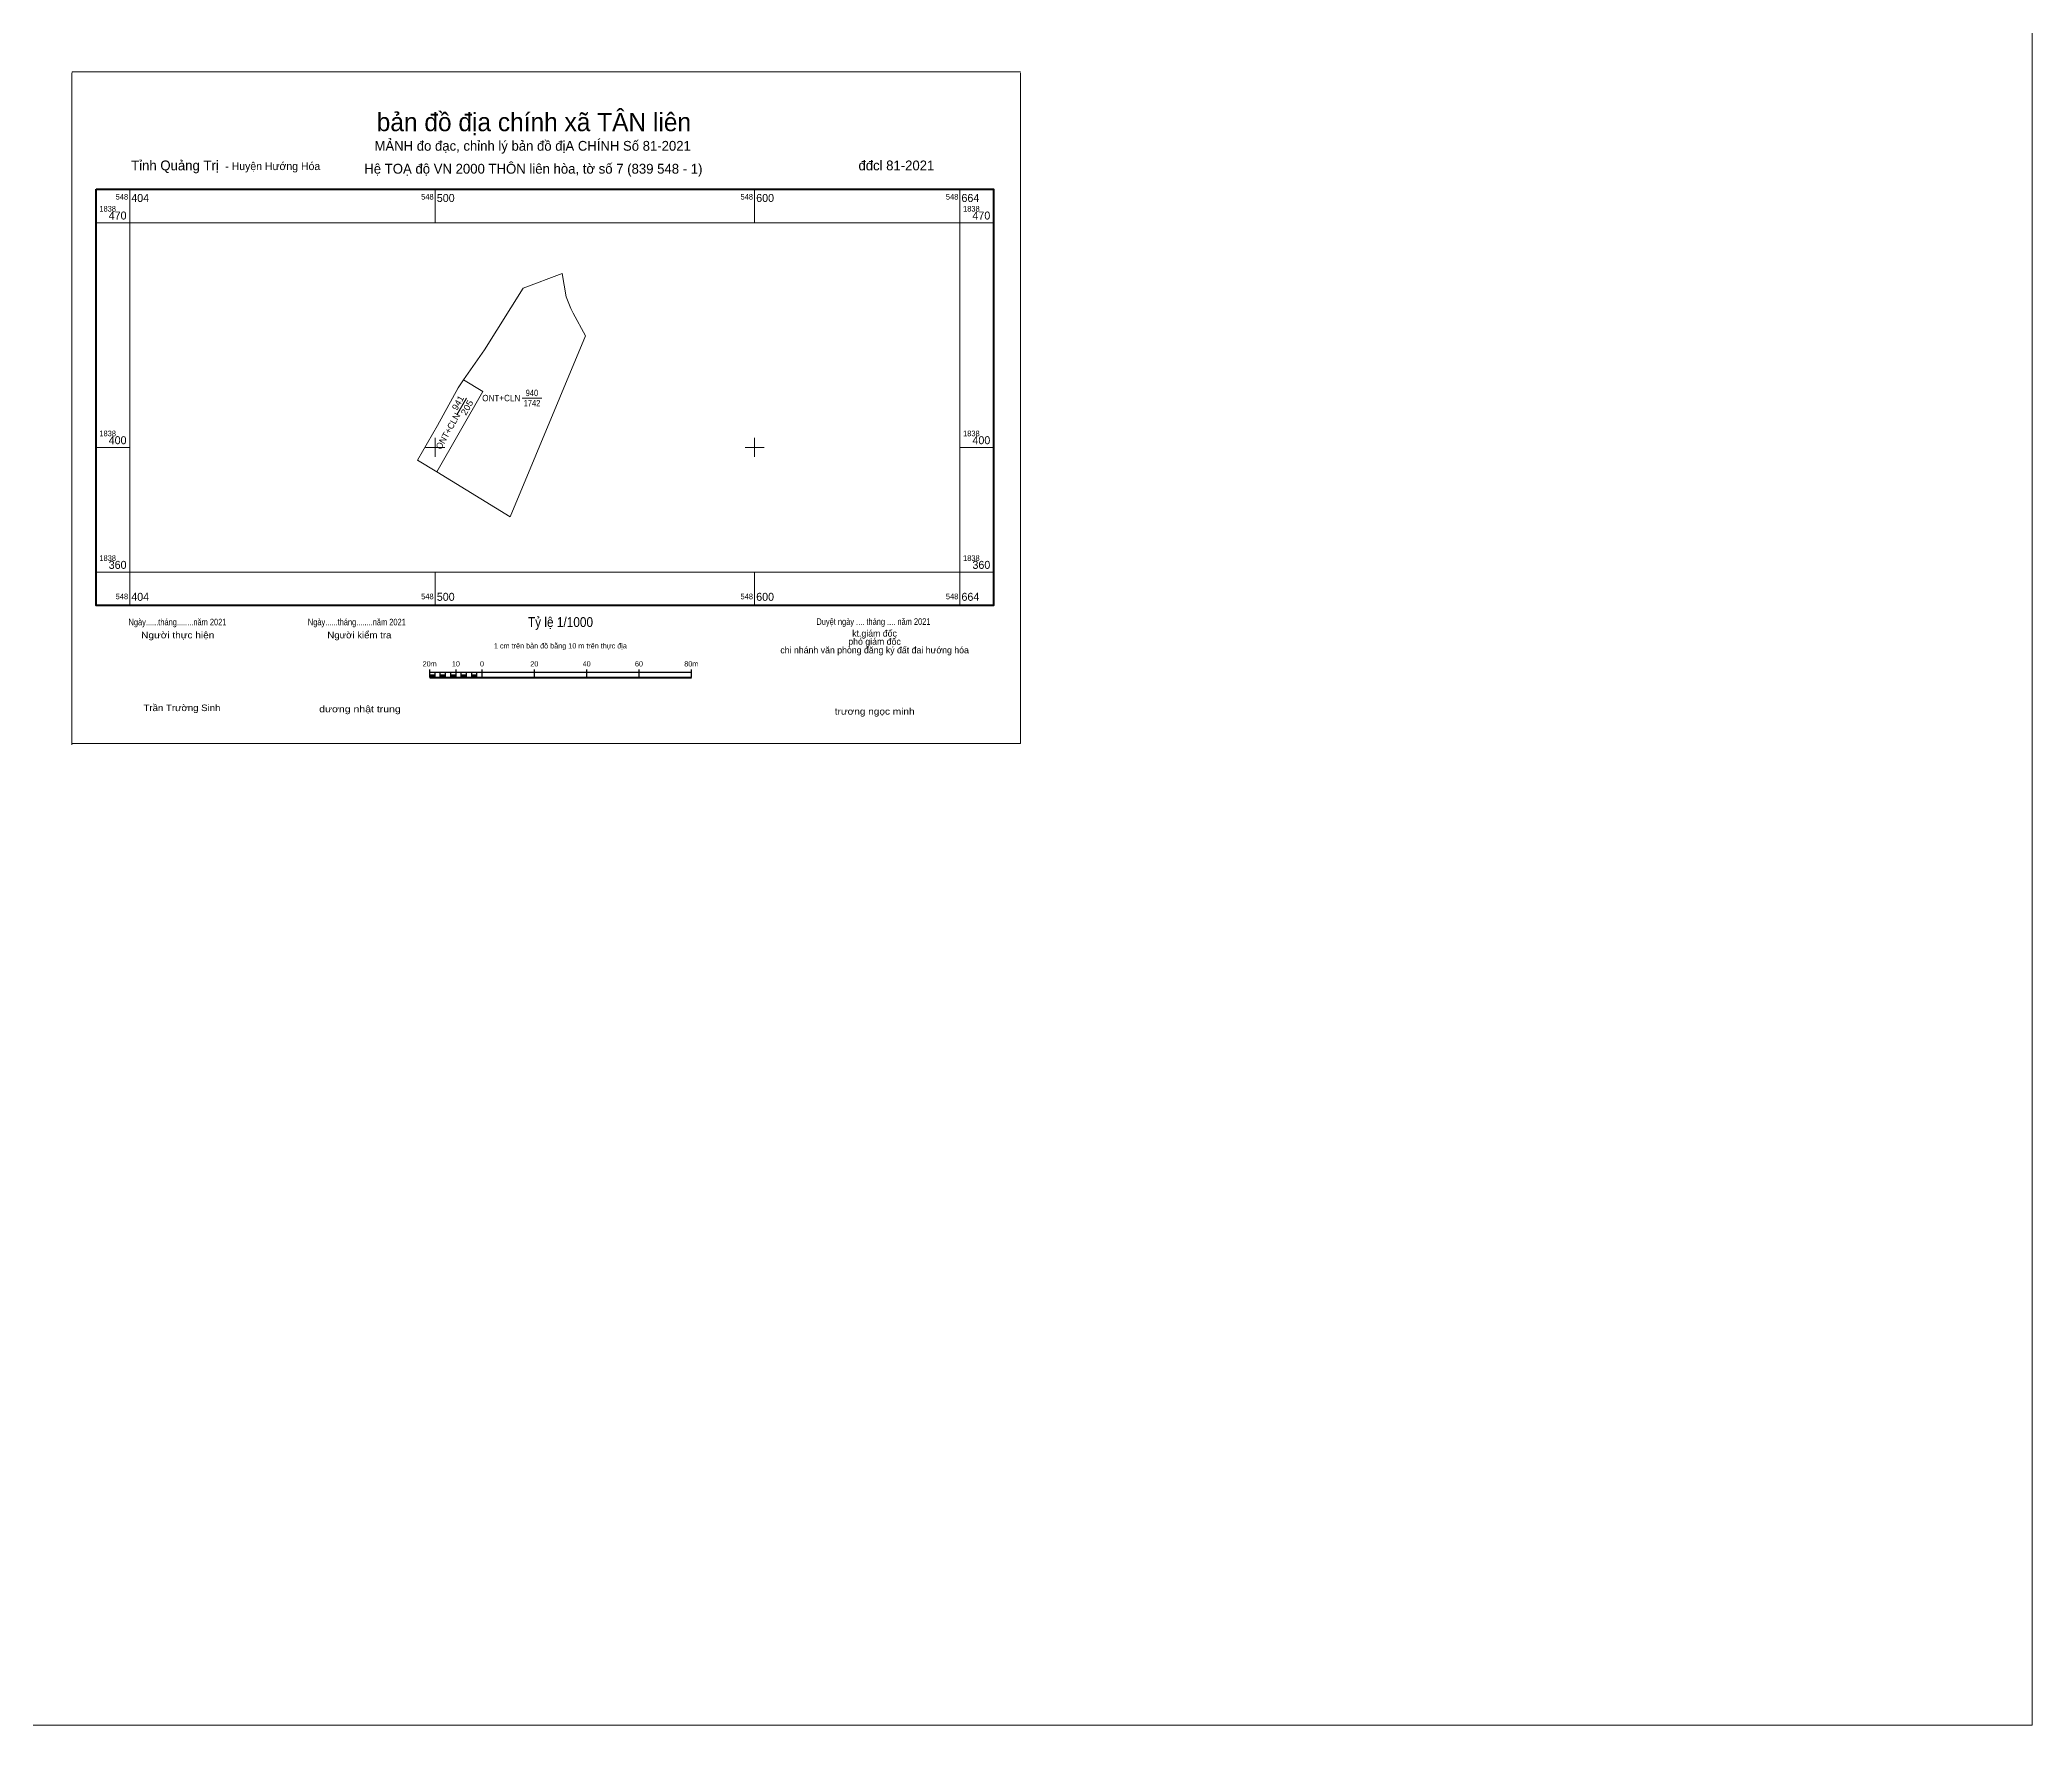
# Model space of a CAD drawing. Header units: metres. Extents: x 548000 to 549000, y 1838000 to 1839000.
# Drawn here: x 548376 to 549000, y 1838000 to 1838528 of the extents above; entities that cross this region are included whole.
import ezdxf
from ezdxf.enums import TextEntityAlignment as Align

# ---------------------------------------------------------------- set-up
doc = ezdxf.new("R2010")
doc.units = ezdxf.units.M
doc.header["$LTSCALE"] = 0.82
for name, color, linetype, lineweight in [('1', 7, 'Continuous', 13), ('10', 7, 'Continuous', 13), ('13', 7, 'Continuous', 13), ('2', 7, 'Continuous', 25), ('63', 7, 'Continuous', 13)]:
    doc.layers.add(name, color=color, linetype=linetype, lineweight=lineweight)
doc.layers.add('4', color=7, linetype='Continuous')

msp = doc.modelspace()

# ---------------------------------------------------------------- hatches: boundary and pattern name
at = {"layer": '2'}
for points in [[(548498.32, 1838327.97), (548499.96, 1838327.97), (548499.96, 1838328.79), (548498.32, 1838328.79)], [(548501.6, 1838327.97), (548503.24, 1838327.97), (548503.24, 1838328.79), (548501.6, 1838328.79)], [(548504.88, 1838327.97), (548506.51, 1838327.97), (548506.51, 1838328.79), (548504.88, 1838328.79)], [(548508.15, 1838327.97), (548509.79, 1838327.97), (548509.79, 1838328.79), (548508.15, 1838328.79)], [(548511.43, 1838327.97), (548513.07, 1838327.97), (548513.07, 1838328.79), (548511.43, 1838328.79)]]:
    msp.add_hatch(color=256, dxfattribs=at).paths.add_polyline_path(points)

# ---------------------------------------------------------------- linework, layer by layer
at = {"layer": '1'}
msp.add_line((548386.3, 1838517.59), (548683.3, 1838517.59), dxfattribs=at)
for points in [[(548386.21, 1838306.9), (548386.21, 1838516.9), (548386.3, 1838517.59)], [(548683.3, 1838517.27), (548683.3, 1838307.27), (548386.3, 1838307.27)]]:
    msp.add_lwpolyline(points, dxfattribs=at)
at = {"layer": '10'}
msp.add_lwpolyline([(548547.06, 1838434.92), (548543.2, 1838442), (548542.47, 1838443.47), (548540.98, 1838447.18), (548539.75, 1838454.43), (548527.55, 1838449.89), (548515.43, 1838430.57), (548508.9, 1838421.19), (548507.16, 1838418.7), (548500.74, 1838406.91), (548494.5, 1838396.02), (548500.47, 1838392.35), (548523.48, 1838378.23)], close=True, dxfattribs=at)
for points in [[(548500.47, 1838392.35), (548494.5, 1838396.02), (548500.74, 1838406.91), (548507.16, 1838418.7), (548508.9, 1838421.19)], [(548500.47, 1838392.35), (548514.86, 1838417.53), (548508.9, 1838421.19)]]:
    msp.add_lwpolyline(points, dxfattribs=at)
at = {"layer": '13'}
for p, q in [((548506.81, 1838410.15), (548509.79, 1838415.46)), ((548527.27, 1838415.46), (548533.36, 1838415.46))]:
    msp.add_line(p, q, dxfattribs=at)
at = {"layer": '2'}
for p, q in [((548498.32, 1838327.97), (548498.32, 1838330.43)), ((548498.32, 1838329.61), (548580.22, 1838329.61)), ((548499.96, 1838327.97), (548499.96, 1838329.61)), ((548501.6, 1838327.97), (548501.6, 1838329.61)), ((548503.24, 1838327.97), (548503.24, 1838329.61)), ((548504.88, 1838327.97), (548504.88, 1838329.61)), ((548506.51, 1838327.97), (548506.51, 1838330.43)), ((548508.15, 1838327.97), (548508.15, 1838329.61)), ((548509.79, 1838327.97), (548509.79, 1838329.61)), ((548511.43, 1838327.97), (548511.43, 1838329.61)), ((548513.07, 1838327.97), (548513.07, 1838329.61)), ((548514.7, 1838327.97), (548514.7, 1838330.43)), ((548531.08, 1838327.97), (548531.08, 1838330.43)), ((548547.46, 1838327.97), (548547.46, 1838330.43)), ((548563.84, 1838327.97), (548563.84, 1838330.43)), ((548580.22, 1838327.97), (548580.22, 1838330.43))]:
    msp.add_line(p, q, dxfattribs=at)
at = {"layer": '2', "lineweight": 53}
msp.add_line((548498.32, 1838327.97), (548580.22, 1838327.97), dxfattribs=at)
at = {"layer": '2', "lineweight": 13}
for points in [[(548498.32, 1838327.97), (548499.96, 1838327.97), (548499.96, 1838328.79), (548498.32, 1838328.79)], [(548501.6, 1838327.97), (548503.24, 1838327.97), (548503.24, 1838328.79), (548501.6, 1838328.79)], [(548504.88, 1838327.97), (548506.51, 1838327.97), (548506.51, 1838328.79), (548504.88, 1838328.79)], [(548508.15, 1838327.97), (548509.79, 1838327.97), (548509.79, 1838328.79), (548508.15, 1838328.79)], [(548511.43, 1838327.97), (548513.07, 1838327.97), (548513.07, 1838328.79), (548511.43, 1838328.79)]]:
    msp.add_lwpolyline(points, close=True, dxfattribs=at)
at = {"layer": '63'}
for p, q in [((548404.34, 1838470.34), (548404.34, 1838480.84)), ((548500, 1838470.34), (548500, 1838480.84)), ((548600, 1838470.34), (548600, 1838480.84)), ((548664.27, 1838470.34), (548664.27, 1838480.84)), ((548404.34, 1838470.34), (548393.84, 1838470.34)), ((548664.27, 1838470.34), (548674.77, 1838470.34)), ((548500, 1838397), (548500, 1838403)), ((548600, 1838397), (548600, 1838403)), ((548404.34, 1838400), (548393.84, 1838400)), ((548497, 1838400), (548503, 1838400)), ((548597, 1838400), (548603, 1838400)), ((548664.27, 1838400), (548674.77, 1838400)), ((548404.34, 1838360.98), (548393.84, 1838360.98)), ((548404.34, 1838360.98), (548404.34, 1838350.48)), ((548500, 1838360.98), (548500, 1838350.48)), ((548600, 1838360.98), (548600, 1838350.48)), ((548664.27, 1838360.98), (548664.27, 1838350.48)), ((548664.27, 1838360.98), (548674.77, 1838360.98))]:
    msp.add_line(p, q, dxfattribs=at)
for points in [[(548000, 1839000), (549000, 1839000), (549000, 1838000), (548000, 1838000)], [(548404.34, 1838470.34), (548664.27, 1838470.34), (548664.27, 1838360.98), (548404.34, 1838360.98)]]:
    msp.add_lwpolyline(points, close=True, dxfattribs=at)
at = {"layer": '63', "lineweight": 70}
msp.add_lwpolyline([(548393.84, 1838480.84), (548674.77, 1838480.84), (548674.77, 1838350.48), (548393.84, 1838350.48)], close=True, dxfattribs=at)

# ---------------------------------------------------------------- texts
at = {"layer": '13', "width": 1.05}
msp.add_text('941', height=2, rotation=60.716, dxfattribs=at).set_placement((548507.987, 1838413.471), align=Align.CENTER)
at = {"layer": '13', "width": 0.85}
msp.add_text('940', height=2, dxfattribs=at).set_placement((548530.28, 1838416.06), align=Align.CENTER)
at = {"layer": '2'}
for s, height, p in [('bản đồ địa chính xã TÂN liên', 5.731, (548530.895, 1838499)), ('MẢNH đo đạc, chỉnh lý bản đồ địA CHÍNH Số 81-2021', 3.07, (548530.51, 1838492.88)), ('Hệ TOẠ độ VN 2000 THÔN liên hòa, tờ số 7 (839 548 - 1)', 3.078, (548530.735, 1838485.7)), ('phó giám đốc', 2.047, (548637.555, 1838338.21)), ('kt.giám đốc', 2.047, (548637.555, 1838340.77)), ('1 cm trên bản đồ bằng 10 m trên thực địa', 1.638, (548539.205, 1838337.07)), ('chi nhánh văn phòng đăng ký đất đai hướng hóa', 2.047, (548637.575, 1838335.53))]:
    msp.add_text(s, height=height, dxfattribs=at).set_placement(p, align=Align.CENTER)
for s, height, p in [('Tỉnh Quảng Trị ', 3.078, (548404.79, 1838486.74)), ('- Huyện Hướng Hóa', 2.456, (548434.27, 1838486.82))]:
    msp.add_text(s, height=height, dxfattribs=at).set_placement(p)
msp.add_text(' đđcl 81-2021', height=3.07, dxfattribs=at).set_placement((548656.26, 1838486.74), align=Align.RIGHT)
at = {"layer": '2', "width": 0.95}
msp.add_text('ONT+CLN', height=2, dxfattribs=at).set_placement((548526.64, 1838414.46), align=Align.RIGHT)
at = {"layer": '2'}
msp.add_text('ONT+CLN', height=2, rotation=60.716, dxfattribs=at).set_placement((548507.931, 1838410.092), align=Align.RIGHT)
for s, height, width, p in [('Tỷ lệ 1/1000', 3.079, 0.9, (548539.22, 1838343.79)), ('Duyệt ngày .... tháng .... năm 2021', 2.047, 0.85, (548637.21, 1838344.45)), ('Ngày......tháng........năm 2021', 2.047, 0.85, (548419.3, 1838344.31)), ('Người thực hiện', 2.047, 1.15, (548419.39, 1838340.23)), ('Ngày......tháng........năm 2021', 2.047, 0.85, (548475.46, 1838344.31)), ('Người kiểm tra', 2.047, 1.1, (548476.255, 1838340.23)), ('20m', 1.638, 0.95, (548498.265, 1838331.43)), ('10', 1.638, 0.95, (548506.465, 1838331.43)), ('0', 1.638, 0.9, (548514.645, 1838331.43)), ('20', 1.638, 0.95, (548531.025, 1838331.43)), ('40', 1.638, 0.95, (548547.425, 1838331.43)), ('60', 1.638, 0.95, (548563.785, 1838331.43)), ('80m', 1.638, 0.95, (548580.165, 1838331.43)), ('Trần Trường Sinh', 2.047, 1.1, (548420.71, 1838317.45)), ('dương nhật trung', 2.047, 1.2, (548476.435, 1838317.09)), ('trương ngọc minh', 2.047, 1.15, (548637.595, 1838316.35))]:
    msp.add_text(s, height=height, dxfattribs=dict(at, width=width)).set_placement(p, align=Align.CENTER)
at = {"layer": '4', "width": 1.1}
msp.add_text('205', height=2, rotation=60.716, dxfattribs=at).set_placement((548510.831, 1838411.991), align=Align.CENTER)
at = {"layer": '4', "width": 0.85}
msp.add_text('1742', height=2, dxfattribs=at).set_placement((548530.295, 1838412.86), align=Align.CENTER)
at = {"layer": '63'}
for s, height, p in [('548', 1.75, (548403.85, 1838477.59)), ('548', 1.75, (548499.5, 1838477.59)), ('548', 1.75, (548599.5, 1838477.59)), ('548', 1.75, (548663.78, 1838477.59)), ('470', 2.5, (548403.35, 1838471.34)), ('470', 2.5, (548673.79, 1838471.34)), ('400', 2.5, (548403.35, 1838401)), ('400', 2.5, (548673.79, 1838401)), ('360', 2.5, (548403.35, 1838361.98)), ('360', 2.5, (548673.79, 1838361.98)), ('548', 1.75, (548403.85, 1838352.48)), ('548', 1.75, (548499.5, 1838352.48)), ('548', 1.75, (548599.5, 1838352.48)), ('548', 1.75, (548663.78, 1838352.48))]:
    msp.add_text(s, height=height, dxfattribs=at).set_placement(p, align=Align.RIGHT)
for s, height, p in [('404', 2.5, (548404.84, 1838476.84)), ('500', 2.5, (548500.5, 1838476.84)), ('600', 2.5, (548600.5, 1838476.84)), ('664', 2.5, (548664.77, 1838476.84)), ('1838', 1.75, (548394.84, 1838473.84)), ('1838', 1.75, (548665.27, 1838473.84)), ('1838', 1.75, (548394.84, 1838403.5)), ('1838', 1.75, (548665.27, 1838403.5)), ('1838', 1.75, (548394.84, 1838364.48)), ('1838', 1.75, (548665.27, 1838364.48)), ('404', 2.5, (548404.84, 1838351.98)), ('500', 2.5, (548500.5, 1838351.98)), ('600', 2.5, (548600.5, 1838351.98)), ('664', 2.5, (548664.77, 1838351.98))]:
    msp.add_text(s, height=height, dxfattribs=at).set_placement(p)

doc.saveas('drawing.dxf')
